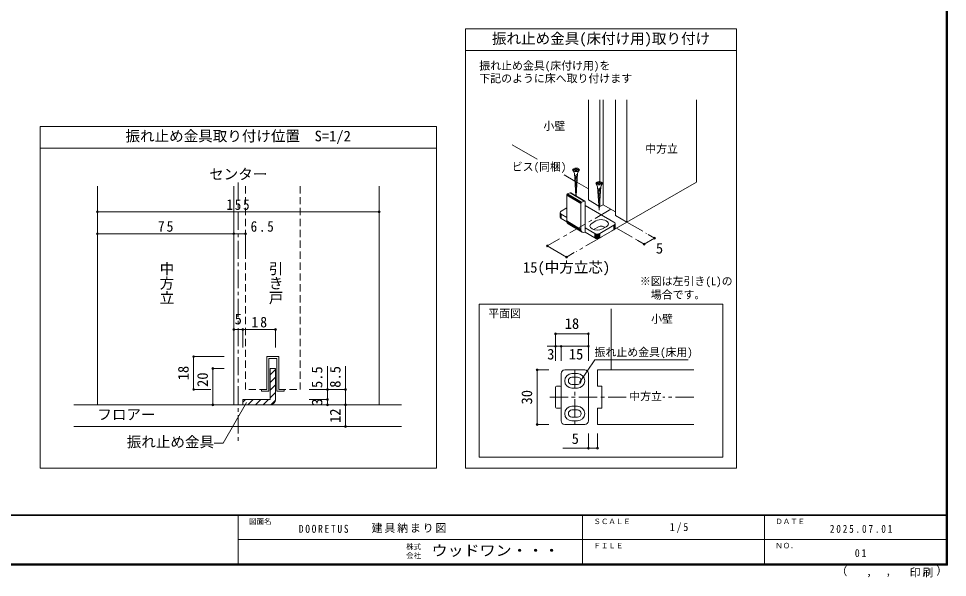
# Model space of a CAD drawing. Units: millimetres at full size, sheet at 1:5, with parts at other scales. Extents: x -973 to 977, y -718 to 696.
# Drawn here: x -300 to 977, y -718 to 51 of the extents above; entities that cross this region are included whole.
import ezdxf
from ezdxf.enums import TextEntityAlignment as Align

# ---------------------------------------------------------------- set-up
doc = ezdxf.new("R2010")
doc.units = ezdxf.units.MM
doc.header["$LTSCALE"] = 5
doc.header["$PDMODE"] = 32
doc.header["$PDSIZE"] = 2.5
doc.linetypes.add('CHAIN1', pattern=[8, 5, -1, 1, -1])
doc.linetypes.add('DASHED2', pattern=[3, 2, -1])
for name, color, linetype, lineweight in [('0-6_扉', 2, 'Continuous', 9), ('0-7_金物', 7, 'Continuous', 9), ('0-A_文字', 7, 'Continuous', 9), ('0-B_寸法', 4, 'Continuous', 9), ('1-1_通り芯', 4, 'CHAIN1', 9), ('1-3_仕上', 2, 'Continuous', 9), ('1-4_枠', 3, 'Continuous', 9), ('1-6_扉', 7, 'DASHED2', 9), ('1-7_金物', 7, 'Continuous', 9), ('1-A_寸法', 7, 'Continuous', 9), ('1-B_ﾊｯﾁ', 7, 'Continuous', 9), ('F-1_枠', 6, 'Continuous', 9)]:
    doc.layers.add(name, color=color, linetype=linetype, lineweight=lineweight)
doc.layers.add('F-0_補助線', color=7, linetype='Continuous')
doc.layers.add('F-A_文字', color=7, linetype='Continuous')
doc.styles.add('@ＭＳ ゴシック', font='')
doc.styles.add('ＭＳ ゴシック', font='')
doc.styles.get('@ＭＳ ゴシック').set_extended_font_data('@MS Gothic')
doc.styles.get('ＭＳ ゴシック').set_extended_font_data('MS Gothic')

msp = doc.modelspace()

# ---------------------------------------------------------------- linework, layer by layer
at = {"layer": '0-6_扉'}
for p, q in [((482.984, -60.971), (482.984, -198.71)), ((498.894, -60.971), (498.894, -173.427)), ((503.313, -60.971), (503.313, -205.344)), ((520.107, -60.971), (520.107, -220.143)), ((536.017, -60.971), (536.017, -229.329)), ((631.476, -60.971), (631.476, -174.215)), ((497.481, -207.08), (482.984, -198.71)), ((498.894, -197.994), (498.894, -207.895)), ((498.894, -207.895), (498.206, -207.498)), ((503.313, -205.344), (498.894, -207.895)), ((520.107, -215.04), (503.313, -205.344))]:
    msp.add_line(p, q, dxfattribs=at)
at = {"layer": '0-6_扉', "color": 7}
for p, q in [((378.26, -122.938), (412.553, -142.737)), ((449.592, -164.122), (464.607, -172.791)), ((467.363, -174.382), (482.984, -183.401))]:
    msp.add_line(p, q, dxfattribs=at)
at = {"layer": '0-6_扉'}
msp.add_lwpolyline([(520.107, -220.143), (536.017, -229.329), (631.476, -174.215)], dxfattribs=at)
at = {"layer": '0-7_金物'}
for p, q in [((462.052, -158.608), (463.877, -161.767)), ((462.158, -156.836), (465.521, -156.836)), ((462.158, -156.836), (462.158, -157.87)), ((462.158, -157.87), (465.521, -157.87)), ((465.95, -193.07), (463.877, -161.767)), ((468.094, -163.342), (464.13, -165.586)), ((467.986, -164.97), (464.23, -167.097)), ((465.521, -156.836), (465.521, -155.32)), ((465.521, -155.32), (466.555, -155.32)), ((465.521, -159.386), (465.521, -157.87)), ((465.521, -159.386), (466.555, -159.386)), ((466.118, -193.17), (468.199, -161.767)), ((466.555, -156.836), (466.555, -155.32)), ((466.555, -156.836), (469.918, -156.836)), ((470.023, -158.608), (468.199, -161.767)), ((469.918, -157.87), (469.918, -156.836)), ((467.879, -166.598), (464.33, -168.607)), ((467.771, -168.226), (464.43, -170.118)), ((467.663, -169.854), (464.53, -171.628)), ((467.555, -171.483), (464.63, -173.138)), ((467.447, -173.111), (464.73, -174.649)), ((467.339, -174.739), (464.83, -176.159)), ((467.231, -176.367), (464.93, -177.67)), ((467.124, -177.995), (465.03, -179.18)), ((493.872, -176.979), (495.696, -180.139)), ((493.978, -175.207), (497.341, -175.207)), ((493.978, -175.207), (493.978, -176.241)), ((493.978, -176.241), (497.341, -176.241)), ((497.341, -175.207), (497.341, -173.691)), ((497.341, -173.691), (498.374, -173.691)), ((497.341, -177.757), (497.341, -176.241)), ((497.341, -177.757), (498.374, -177.757)), ((498.374, -175.207), (498.374, -173.691)), ((498.374, -175.207), (501.737, -175.207)), ((501.843, -176.979), (500.018, -180.139)), ((501.737, -176.241), (501.737, -175.207)), ((472.795, -202.791), (453.511, -191.301)), ((472.947, -202.503), (453.664, -191.013)), ((473.145, -202.248), (453.862, -190.757)), ((473.376, -202.043), (454.093, -190.552)), ((454.341, -190.412), (458.171, -188.805)), ((473.624, -201.902), (454.341, -190.412)), ((477.454, -200.295), (458.171, -188.805)), ((477.702, -200.228), (458.419, -188.737)), ((477.933, -200.239), (458.65, -188.749)), ((478.132, -200.328), (458.848, -188.838)), ((467.016, -179.623), (465.13, -180.691)), ((466.908, -181.251), (465.23, -182.201)), ((466.8, -182.879), (465.33, -183.711)), ((466.692, -184.508), (465.431, -185.222)), ((466.584, -186.136), (465.531, -186.732)), ((466.476, -187.764), (465.631, -188.243)), ((466.368, -189.392), (465.731, -189.753)), ((466.261, -191.02), (465.831, -191.263)), ((497.857, -212.757), (495.696, -180.139)), ((499.914, -181.713), (495.949, -183.958)), ((499.806, -183.341), (496.05, -185.468)), ((499.698, -184.969), (496.15, -186.978)), ((499.591, -186.597), (496.25, -188.489)), ((499.483, -188.226), (496.35, -189.999)), ((499.375, -189.854), (496.45, -191.51)), ((499.267, -191.482), (496.55, -193.02)), ((497.857, -212.757), (500.018, -180.139)), ((472.667, -203.386), (453.383, -191.896)), ((453.383, -191.896), (453.383, -227.619)), ((472.699, -203.093), (453.416, -191.602)), ((472.667, -203.386), (472.667, -239.11)), ((473.624, -201.902), (477.454, -200.295)), ((478.412, -243.195), (478.412, -200.976)), ((499.159, -193.11), (496.65, -194.53)), ((499.051, -194.738), (496.75, -196.041)), ((498.943, -196.366), (496.85, -197.551)), ((498.835, -197.994), (496.95, -199.062)), ((498.728, -199.623), (497.05, -200.572)), ((498.62, -201.251), (497.15, -202.083)), ((498.512, -202.879), (497.25, -203.593)), ((444.244, -216.148), (444.244, -222.272)), ((444.414, -216.895), (444.414, -223.019)), ((445.708, -214.107), (453.383, -209.676)), ((518.187, -229.416), (478.412, -206.452)), ((478.689, -213.086), (478.689, -219.21)), ((498.404, -204.507), (497.35, -205.103)), ((498.296, -206.135), (497.45, -206.614)), ((498.188, -207.763), (497.551, -208.124)), ((498.08, -209.391), (497.651, -209.635)), ((444.914, -217.592), (444.914, -223.715)), ((453.383, -222.621), (445.708, -218.19)), ((445.708, -218.19), (445.708, -224.313)), ((453.487, -228.804), (445.708, -224.313)), ((472.667, -239.11), (453.383, -227.619)), ((472.862, -240.709), (453.579, -229.218)), ((488.135, -230.437), (493.438, -227.375)), ((473.436, -242.035), (454.153, -230.544)), ((474.349, -242.997), (455.066, -231.506)), ((491.67, -244.726), (478.412, -237.071)), ((496.974, -235.54), (491.67, -238.602)), ((518.187, -233.499), (498.741, -244.726)), ((518.187, -239.623), (498.741, -250.849)), ((502.277, -238.602), (507.58, -235.54)), ((518.187, -233.499), (518.187, -239.623)), ((518.981, -232.901), (518.981, -239.025)), ((519.481, -232.205), (519.481, -238.329)), ((519.651, -231.458), (519.651, -237.581)), ((491.67, -250.849), (478.412, -243.195)), ((491.67, -244.726), (491.67, -250.849)), ((492.706, -245.184), (492.706, -251.308)), ((493.912, -245.473), (493.912, -251.597)), ((495.206, -245.571), (495.206, -251.695)), ((496.5, -245.473), (496.5, -251.597)), ((497.706, -245.184), (497.706, -251.308)), ((498.741, -244.726), (498.741, -250.849)), ((333.017, -342.079), (667.876, -342.079)), ((333.017, -552.197), (333.017, -342.079)), ((667.876, -342.079), (667.876, -552.197)), ((667.876, -552.197), (333.017, -552.197))]:
    msp.add_line(p, q, dxfattribs=at)
for points in [[(466.555, -159.386), (466.555, -157.87), (469.918, -157.87)], [(498.374, -177.757), (498.374, -176.241), (501.737, -176.241)]]:
    msp.add_lwpolyline(points, dxfattribs=at)
for centre in [(466.038, -157.353), (497.857, -175.724)]:
    msp.add_ellipse(centre, major_axis=(4.71, 0), ratio=0.5, dxfattribs=at)
for centre, major_axis, ratio, start_param, end_param in [((454.341, -191.494), (0.64, 1.074), 0.663414, 0.73181839, 2.30261472), ((458.171, -189.887), (0.64, 1.074), 0.663414, 6.22960554, 7.0150037), ((473.624, -202.985), (0.64, 1.074), 0.663414, 0.73181839, 2.30261472), ((477.454, -201.378), (0.64, 1.074), 0.663414, 5.44420737, 7.0150037), ((449.244, -216.148), (-5, 0), 0.57735, 5.49778714, 7.06858347), ((468.689, -213.086), (10, 0), 0.57735, 6.04714601, 6.5192246), ((449.244, -222.272), (-5, 0), 0.57735, 6.28318531, 7.06858347), ((459.128, -225.209), (3.839, 6.443), 0.663414, 2.30261472, 3.08801288), ((468.689, -219.21), (10, 0), 0.57735, 6.04714601, 6.5192246), ((500.509, -231.458), (10, 0), 0.57735, 5.49778714, 8.6393798), ((514.651, -231.458), (-5, 0), 0.57735, 2.35619449, 3.92699082), ((478.412, -236.7), (3.839, 6.443), 0.663414, 2.30261472, 3.87341104), ((495.206, -234.52), (10, 0), 0.57735, 2.35619449, 5.49778714), ((495.206, -240.643), (5, 0), 0.57735, 2.35619449, 2.78022553), ((500.509, -237.581), (5, 0), 0.57735, 0.26179939, 2.35619449), ((514.651, -237.581), (-5, 0), 0.57735, 2.35619449, 3.14159265), ((495.206, -242.684), (-5, 0), 0.57735, 0.78539816, 2.35619449), ((495.206, -248.808), (-5, 0), 0.57735, 0.78539816, 2.35619449)]:
    msp.add_ellipse(centre, major_axis=major_axis, ratio=ratio, start_param=start_param, end_param=end_param, dxfattribs=at)
at = {"layer": '0-A_文字', "color": 3}
for p, q in [((314.153, 36.633), (686.865, 36.633)), ((314.153, -567.5), (314.153, 36.633)), ((686.865, -567.5), (686.865, 36.633)), ((314.153, 6.633), (686.865, 6.633)), ((-270.847, -97.5), (274.153, -97.5)), ((-270.847, -567.5), (-270.847, -97.5)), ((274.153, -97.5), (274.153, -567.5)), ((-270.847, -127.5), (274.153, -127.5)), ((-270.847, -567.5), (274.153, -567.5)), ((314.153, -567.5), (686.865, -567.5))]:
    msp.add_line(p, q, dxfattribs=at)
at = {"layer": '0-A_文字', "color": 4}
for p, q in [((470.874, -449.741), (492.098, -418.374)), ((492.098, -418.374), (620.086, -418.374))]:
    msp.add_line(p, q, dxfattribs=at)
at = {"layer": '0-B_寸法', "linetype": 'CHAIN1'}
for p, q in [((513.92, -211.468), (445.349, -251.057)), ((536.017, -229.329), (466.552, -269.434)), ((536.017, -229.329), (563.123, -244.978)), ((521.722, -237.581), (551.119, -254.554))]:
    msp.add_line(p, q, dxfattribs=at)
at = {"layer": '0-B_寸法'}
for p, q in [((426.565, -261.902), (443.208, -252.293)), ((551.119, -254.554), (559.76, -259.542)), ((574.054, -251.289), (559.76, -259.542)), ((574.054, -251.289), (565.083, -246.11)), ((426.565, -261.902), (453.081, -277.211)), ((463.539, -271.174), (453.081, -277.211))]:
    msp.add_line(p, q, dxfattribs=at)
at = {"layer": '0-B_寸法', "color": 7}
for p in [(574.054, -251.289), (426.565, -261.902), (559.76, -259.542), (453.081, -277.211)]:
    msp.add_point(p, dxfattribs=at)
at = {"layer": '1-1_通り芯'}
msp.add_line((1.653, -174.852), (1.653, -532.789), dxfattribs=at)
at = {"layer": '1-3_仕上'}
for p, q in [((514.217, -432.479), (514.217, -348.529)), ((-224.353, -480.443), (226.141, -480.443)), ((-224.353, -510.443), (226.141, -510.443))]:
    msp.add_line(p, q, dxfattribs=at)
at = {"layer": '1-4_枠'}
for p, q in [((-192.097, -179.652), (-192.097, -480.443)), ((-4.597, -179.652), (-4.597, -480.443)), ((195.403, -179.652), (195.403, -480.443)), ((495.467, -454.979), (495.467, -432.479)), ((627.967, -432.479), (495.467, -432.479)), ((495.467, -484.979), (495.467, -507.479)), ((501.717, -484.979), (495.467, -484.979)), ((627.967, -507.479), (495.467, -507.479))]:
    msp.add_line(p, q, dxfattribs=at)
at = {"layer": '1-4_枠', "color": 4, "linetype": 'CHAIN1'}
for p, q in [((464.217, -432.479), (464.217, -507.479)), ((535.002, -469.979), (428.763, -469.979)), ((627.967, -469.979), (585.557, -469.979))]:
    msp.add_line(p, q, dxfattribs=at)
at = {"layer": '1-4_枠'}
msp.add_lwpolyline([(501.717, -484.979), (501.717, -454.979), (495.467, -454.979)], dxfattribs=at)
at = {"layer": '1-6_扉'}
for p, q in [((11.653, -179.652), (11.653, -459.193)), ((86.653, -179.652), (86.653, -459.193)), ((41.028, -459.193), (41.028, -414.193)), ((57.278, -414.193), (41.028, -414.193)), ((57.278, -414.193), (57.278, -459.193)), ((41.027, -459.193), (11.653, -459.193)), ((57.278, -459.193), (86.653, -459.193))]:
    msp.add_line(p, q, dxfattribs=at)
at = {"layer": '1-7_金物'}
for p, q in [((41.028, -459.193), (41.028, -414.193)), ((41.028, -414.193), (57.278, -414.193)), ((43.528, -461.693), (43.528, -416.693)), ((54.778, -416.693), (43.528, -416.693)), ((54.778, -416.693), (54.778, -461.693)), ((57.278, -414.193), (57.278, -459.193)), ((450.467, -432.479), (477.967, -432.479)), ((445.467, -502.479), (445.467, -437.479)), ((467.967, -437.479), (460.467, -437.479)), ((467.967, -442.479), (460.467, -442.479)), ((482.967, -502.479), (482.967, -437.479)), ((33.528, -459.193), (41.028, -459.193)), ((33.528, -461.693), (33.528, -459.193)), ((57.278, -459.193), (64.778, -459.193)), ((64.778, -459.193), (64.778, -461.693)), ((437.967, -483.729), (437.967, -456.229)), ((444.217, -454.979), (439.217, -454.979)), ((460.467, -452.479), (467.967, -452.479)), ((467.967, -457.479), (460.467, -457.479)), ((43.528, -461.693), (33.528, -461.693)), ((54.778, -461.693), (64.778, -461.693)), ((444.217, -484.979), (439.217, -484.979)), ((460.467, -482.479), (467.967, -482.479)), ((467.967, -487.479), (460.467, -487.479)), ((460.467, -497.479), (467.967, -497.479)), ((477.967, -507.479), (450.467, -507.479)), ((460.467, -502.479), (467.967, -502.479))]:
    msp.add_line(p, q, dxfattribs=at)
at = {"layer": '1-7_金物', "color": 3}
for p, q in [((45.403, -430.443), (52.903, -430.443)), ((45.403, -430.443), (45.403, -472.943)), ((52.903, -472.943), (52.903, -430.443)), ((7.903, -472.943), (7.903, -480.443)), ((7.903, -472.943), (45.403, -472.943)), ((45.403, -480.443), (7.903, -480.443))]:
    msp.add_line(p, q, dxfattribs=at)
at = {"layer": '1-7_金物', "color": 4}
for p, q in [((45.403, -439.149), (52.903, -431.649)), ((45.403, -449.755), (52.903, -442.255)), ((45.403, -460.362), (52.903, -452.862)), ((45.403, -470.968), (52.903, -463.468)), ((7.903, -476.649), (11.609, -472.943)), ((14.716, -480.443), (22.216, -472.943)), ((25.323, -480.443), (32.822, -472.943)), ((35.929, -480.443), (43.429, -472.943)), ((46.638, -480.341), (52.803, -474.175))]:
    msp.add_line(p, q, dxfattribs=at)
at = {"layer": '1-7_金物'}
for centre, radius, start, end in [((450.467, -437.479), 5, 90, 180), ((477.967, -437.479), 5, 0, 90), ((460.467, -447.479), 10, 90, 270), ((460.467, -447.479), 5, 90, 270), ((467.967, -447.479), 10, 270, 90), ((467.967, -447.479), 5, 270, 90), ((439.217, -456.229), 1.25, 90, 180), ((444.217, -456.229), 1.25, 0, 90), ((439.217, -483.729), 1.25, 180, 270), ((444.217, -483.729), 1.25, 270, 0), ((460.467, -492.479), 10, 90, 270), ((467.967, -492.479), 10, 270, 90), ((460.467, -492.479), 5, 90, 270), ((467.967, -492.479), 5, 270, 90), ((450.467, -502.479), 5, 180, 270), ((477.967, -502.479), 5, 270, 0)]:
    msp.add_arc(centre, radius, start, end, dxfattribs=at)
at = {"layer": '1-7_金物', "color": 3}
msp.add_arc((45.403, -472.943), 7.5, 270, 0, dxfattribs=at)
at = {"layer": '1-A_寸法'}
for p, q in [((13.203, -477.231), (-19.089, -533.162)), ((-19.089, -533.162), (-31.589, -533.162))]:
    msp.add_line(p, q, dxfattribs=at)
at = {"layer": '1-B_ﾊｯﾁ', "color": 4}
for p, q in [((-192.097, -215.081), (195.403, -215.081)), ((-192.097, -245.081), (-192.097, -270.081)), ((-192.097, -245.081), (-4.597, -245.081)), ((-4.597, -245.081), (11.653, -245.081)), ((-4.597, -245.081), (-4.597, -270.081)), ((11.653, -245.081), (11.653, -270.081)), ((7.903, -376.693), (-4.597, -376.693)), ((-4.597, -376.693), (-4.597, -401.693)), ((52.903, -376.693), (7.903, -376.693)), ((7.903, -376.693), (7.903, -401.693)), ((52.903, -376.693), (52.903, -401.693)), ((437.967, -382.871), (482.967, -382.871)), ((437.967, -382.871), (437.967, -399.979)), ((482.967, -382.871), (482.967, -399.979)), ((426.402, -399.979), (445.467, -399.979)), ((437.967, -399.979), (437.967, -419.979)), ((445.467, -399.979), (445.467, -419.979)), ((445.467, -399.979), (482.967, -399.979)), ((482.967, -399.979), (482.967, -419.979)), ((-59.668, -414.193), (-17.722, -414.193)), ((-59.668, -459.193), (-59.668, -414.193)), ((-33.252, -480.443), (-33.252, -430.443)), ((-33.252, -430.443), (-17.722, -430.443)), ((124.153, -472.943), (124.153, -427.349)), ((149.153, -480.443), (149.153, -427.349)), ((412.584, -432.479), (428.763, -432.479)), ((412.584, -507.479), (412.584, -432.479)), ((-59.668, -459.193), (-35.888, -459.193)), ((149.153, -459.193), (99.153, -459.193)), ((-33.252, -480.443), (-17.722, -480.443)), ((124.153, -472.943), (99.153, -472.943)), ((149.153, -480.443), (99.153, -480.443)), ((124.153, -480.443), (124.153, -472.943)), ((149.153, -510.443), (149.153, -480.443)), ((149.153, -510.443), (99.153, -510.443)), ((412.584, -507.479), (428.763, -507.479)), ((482.967, -519.979), (482.967, -539.995)), ((495.467, -539.995), (495.467, -519.979)), ((495.467, -539.995), (448.089, -539.995))]:
    msp.add_line(p, q, dxfattribs=at)
at = {"layer": '1-B_ﾊｯﾁ'}
for p in [(-192.097, -215.081), (195.403, -215.081), (-192.097, -245.081), (-4.597, -245.081), (11.653, -245.081), (-4.597, -376.693), (7.903, -376.693), (52.903, -376.693), (437.967, -382.871), (482.967, -382.871), (437.967, -399.979), (445.467, -399.979), (482.967, -399.979), (-59.668, -414.193), (-33.252, -430.443), (412.584, -432.479), (-59.668, -459.193), (124.153, -459.193), (149.153, -459.193), (124.153, -472.943), (-33.252, -480.443), (124.153, -480.443), (149.153, -480.443), (149.153, -510.443), (412.584, -507.479), (482.967, -539.995), (495.467, -539.995)]:
    msp.add_point(p, dxfattribs=at)
at = {"layer": 'F-1_枠'}
for p, q in [((974.986, 695.833), (974.986, -700.833)), ((975.82, 695.833), (975.82, -700.833)), ((976.653, 695.833), (976.653, -700.833)), ((976.653, -631.667), (-973.347, -631.667)), ((976.653, -632.5), (-973.347, -632.5)), ((1.653, -632.5), (1.653, -699.167)), ((474.986, -632.5), (474.986, -699.167)), ((724.986, -632.5), (724.986, -699.167)), ((1.653, -665.833), (974.986, -665.834)), ((976.653, -699.167), (-973.347, -699.167)), ((976.653, -700), (-973.347, -700)), ((976.653, -700.833), (-973.347, -700.833))]:
    msp.add_line(p, q, dxfattribs=at)

# ---------------------------------------------------------------- texts
at = {"layer": '0-A_文字', "style": 'ＭＳ ゴシック'}
for s, height, p in [('振れ止め金具(床付け用)取り付け', 14.66, (350.509, 11.633)), ('振れ止め金具(床付け用)を', 11, (333.062, -22.826)), ('下記のように床へ取り付けます', 11, (333.062, -40.362)), ('振れ止め金具取り付け位置\u3000S=1/2', 14.66, (-153.347, -122.5)), ('小壁', 11, (421.171, -105.743)), ('中方立', 11, (561.246, -137.19)), ('平面図', 11, (345.459, -363.556)), ('小壁', 11, (569.217, -370.987)), ('中方立', 11, (539.217, -477.479))]:
    msp.add_text(s, height=height, dxfattribs=at).set_placement(p, align=Align.BOTTOM_LEFT)
at = {"layer": '0-B_寸法', "color": 7, "style": 'ＭＳ ゴシック'}
for s, height, p in [('ビス(同梱)', 11, (377.785, -161.867)), ('5', 14.66, (575.825, -276.859)), ('15(中方立芯)', 14.66, (393.081, -303.072)), ('※図は左引き(L)の', 11, (553.815, -319.218)), ('\u3000場合です。', 11, (553.815, -337.799))]:
    msp.add_text(s, height=height, dxfattribs=at).set_placement(p, align=Align.BOTTOM_LEFT)
at = {"layer": '1-A_寸法', "style": 'ＭＳ ゴシック'}
for s, height, p in [('センター', 14.66, (-38.347, -174.852)), ('振れ止め金具(床用)', 11, (491.502, -416.875)), ('フロアー', 14.66, (-192.097, -505.443)), ('振れ止め金具', 14.66, (-151.589, -543.162))]:
    msp.add_text(s, height=height, dxfattribs=at).set_placement(p, align=Align.BOTTOM_LEFT)
at = {"layer": '1-A_寸法', "style": '@ＭＳ ゴシック'}
for s, p in [('中方立', (-108.347, -283.011)), ('引き戸', (41.653, -283.011))]:
    msp.add_text(s, height=14.66, rotation=270, dxfattribs=at).set_placement(p, align=Align.BOTTOM_LEFT)
at = {"layer": '1-B_ﾊｯﾁ', "style": 'ＭＳ ゴシック'}
for s, p in [('5', (-3.347, -374.193)), ('18', (450.467, -380.371)), ('3', (426.402, -422.479)), ('15', (456.092, -422.479)), ('5', (459.999, -538.607))]:
    msp.add_text(s, height=14.66, dxfattribs=at).set_placement(p, align=Align.BOTTOM_LEFT)
for s, p in [('18', (-62.168, -446.693)), ('5.5', (121.653, -457.349)), ('8.5', (146.653, -456.991)), ('20', (-35.752, -455.843)), ('30', (410.084, -479.979)), ('3', (121.653, -481.693)), ('12', (146.653, -505.443))]:
    msp.add_text(s, height=14.66, rotation=90, dxfattribs=at).set_placement(p, align=Align.BOTTOM_LEFT)
at = {"layer": '1-B_ﾊｯﾁ', "char_height": 14.66, "attachment_point": 7, "style": 'ＭＳ ゴシック'}
for s, insert in [('\\T1.27;\\W0.9;155', (-14.597, -212.581)), ('\\T1.27;\\W0.95;75', (-108.972, -242.581)), ('\\T1.27;\\W0.9;6.5', (18.673, -242.581)), ('\\T1.27;\\W0.95;18', (19.778, -374.193))]:
    msp.add_mtext(s, dxfattribs=dict(at, insert=insert))
at = {"layer": 'F-0_補助線', "char_height": 11, "attachment_point": 7, "style": 'ＭＳ ゴシック'}
for s, insert in [('\\T1.39;\\W0.85;DOORETUS', (84.986, -656.667)), ('\\T1.17;建具納まり図', (184.986, -656.667))]:
    msp.add_mtext(s, dxfattribs=dict(at, insert=insert))
at = {"layer": 'F-A_文字', "style": 'ＭＳ ゴシック'}
for s, height, p in [('図面名', 7.331, (16.653, -646.667)), ('ＳＣＡＬＥ', 7.331, (489.986, -646.667)), ('ＤＡＴＥ', 7.331, (739.986, -646.667)), ('株式', 7.331, (232.486, -681.5)), ('ＦＩＬＥ', 7.331, (489.986, -680)), ('ＮＯ．', 7.331, (739.986, -680.001)), ('会社', 7.331, (232.486, -693.5)), ('（', 11, (823.992, -718.052)), ('）', 11, (961.387, -717.355)), (',', 11, (865.199, -718.052)), (',', 11, (891.686, -717.588))]:
    msp.add_text(s, height=height, dxfattribs=at).set_placement(p, align=Align.BOTTOM_LEFT)
at = {"layer": 'F-A_文字', "style": 'ＭＳ ゴシック', "width": 1.1}
msp.add_text('ウッドワン・・・', height=14.66, dxfattribs=at).set_placement((267.486, -692.5), align=Align.BOTTOM_LEFT)
at = {"layer": 'F-A_文字', "char_height": 11, "attachment_point": 7, "style": 'ＭＳ ゴシック'}
for s, insert in [('\\T1.38;\\W0.9;1/5', (594.986, -656.667)), ('\\T1.39;\\W0.85;2025.07.01', (814.986, -656.667)), ('\\T1.36;\\W0.9;01', (849.361, -690.001)), ('\\T1.17;印刷', (924.678, -717.82))]:
    msp.add_mtext(s, dxfattribs=dict(at, insert=insert))

doc.saveas('drawing.dxf')
